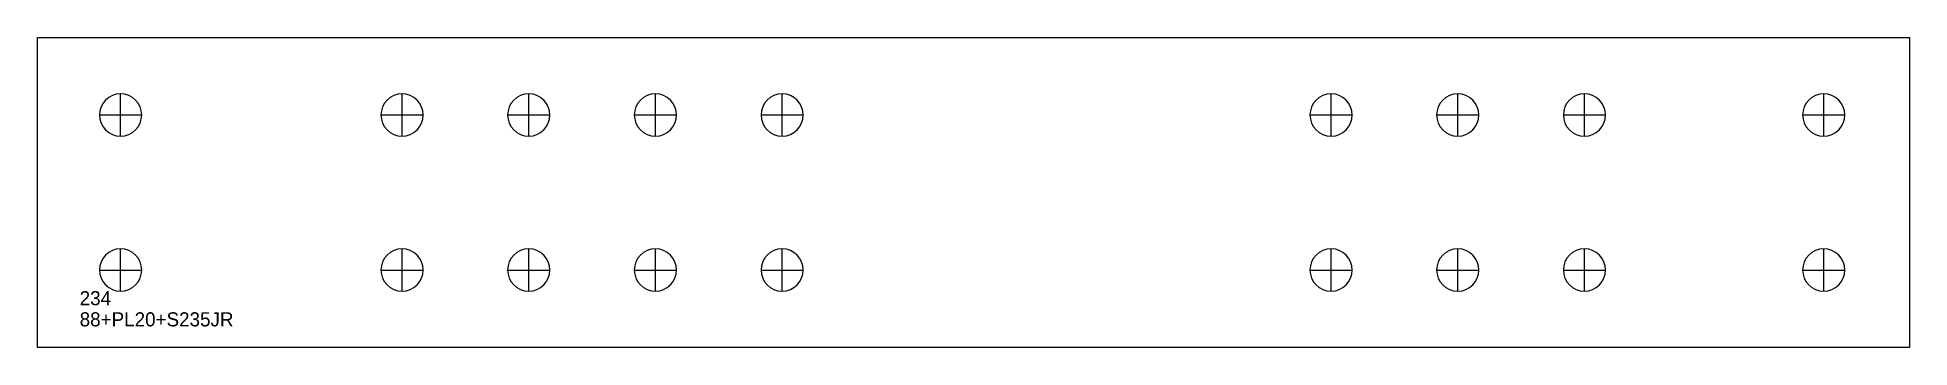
# Model space of a CAD drawing. Extents: x 0 to 1330, y 0 to 220.
import ezdxf

# ---------------------------------------------------------------- set-up
doc = ezdxf.new("R2010")
doc.units = 0
for name, color, linetype in [('30', 7, 'CONTINUOUS'), ('CUT', 7, 'CONTINUOUS'), ('SCRIBE', 3, 'CONTINUOUS'), ('TEXT', 7, 'CONTINUOUS')]:
    doc.layers.add(name, color=color, linetype=linetype)

msp = doc.modelspace()

# ---------------------------------------------------------------- linework, layer by layer
at = {"layer": '30', "color": 7, "linetype": 'CONTINUOUS'}
for p, q in [((59.05, 150), (59.05, 180)), ((259.05, 150), (259.05, 180)), ((349.05, 150), (349.05, 180)), ((439.05, 150), (439.05, 180)), ((529.05, 150), (529.05, 180)), ((919.05, 150), (919.05, 180)), ((1009.05, 150), (1009.05, 180)), ((1099.05, 150), (1099.05, 180)), ((1269.05, 150), (1269.05, 180)), ((44.05, 165), (74.05, 165)), ((244.05, 165), (274.05, 165)), ((334.05, 165), (364.05, 165)), ((424.05, 165), (454.05, 165)), ((514.05, 165), (544.05, 165)), ((904.05, 165), (934.05, 165)), ((994.05, 165), (1024.05, 165)), ((1084.05, 165), (1114.05, 165)), ((1254.05, 165), (1284.05, 165)), ((59.05, 40), (59.05, 70)), ((259.05, 40), (259.05, 70)), ((349.05, 40), (349.05, 70)), ((439.05, 40), (439.05, 70)), ((529.05, 40), (529.05, 70)), ((919.05, 40), (919.05, 70)), ((1009.05, 40), (1009.05, 70)), ((1099.05, 40), (1099.05, 70)), ((1269.05, 40), (1269.05, 70)), ((44.05, 55), (74.05, 55)), ((244.05, 55), (274.05, 55)), ((334.05, 55), (364.05, 55)), ((424.05, 55), (454.05, 55)), ((514.05, 55), (544.05, 55)), ((904.05, 55), (934.05, 55)), ((994.05, 55), (1024.05, 55)), ((1084.05, 55), (1114.05, 55)), ((1254.05, 55), (1284.05, 55))]:
    msp.add_line(p, q, dxfattribs=at)
for points in [[(59.05, 180, 1), (59.05, 150, 1)], [(259.05, 180, 1), (259.05, 150, 1)], [(349.05, 180, 1), (349.05, 150, 1)], [(439.05, 180, 1), (439.05, 150, 1)], [(529.05, 180, 1), (529.05, 150, 1)], [(919.05, 180, 1), (919.05, 150, 1)], [(1009.05, 180, 1), (1009.05, 150, 1)], [(1099.05, 180, 1), (1099.05, 150, 1)], [(1269.05, 180, 1), (1269.05, 150, 1)], [(59.05, 70, 1), (59.05, 40, 1)], [(259.05, 70, 1), (259.05, 40, 1)], [(349.05, 70, 1), (349.05, 40, 1)], [(439.05, 70, 1), (439.05, 40, 1)], [(529.05, 70, 1), (529.05, 40, 1)], [(919.05, 70, 1), (919.05, 40, 1)], [(1009.05, 70, 1), (1009.05, 40, 1)], [(1099.05, 70, 1), (1099.05, 40, 1)], [(1269.05, 70, 1), (1269.05, 40, 1)]]:
    msp.add_lwpolyline(points, format="xyb", close=True, dxfattribs=at)
at = {"layer": 'CUT', "color": 7, "linetype": 'CONTINUOUS'}
msp.add_lwpolyline([(0, 0), (0, 220), (1330.02, 220), (1330.02, 0)], close=True, dxfattribs=at)

# ---------------------------------------------------------------- texts
at = {"layer": 'SCRIBE', "color": 3}
msp.add_text('234', height=10, dxfattribs=at).set_placement((30, 30))
at = {"layer": 'TEXT', "color": 7}
msp.add_text('88+PL20+S235JR', height=10, dxfattribs=at).set_placement((30, 15))

doc.saveas('drawing.dxf')
